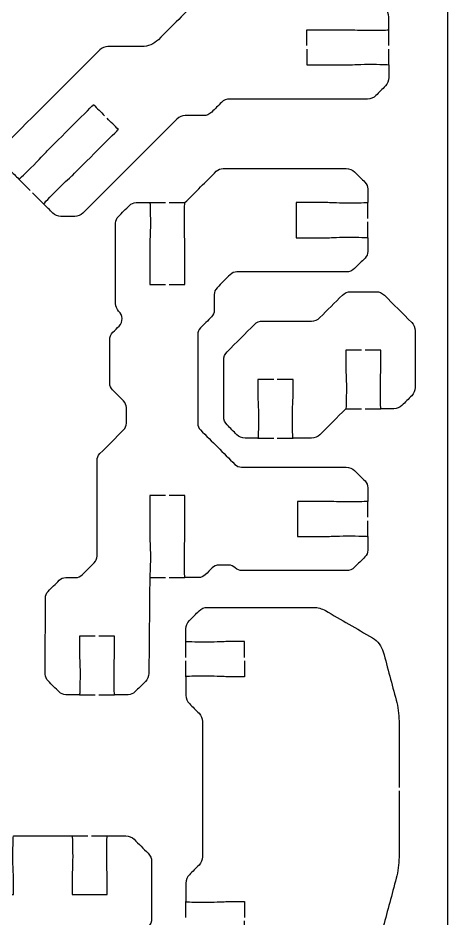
# Model space of a CAD drawing. Extents: x 0 to 400, y 230 to 450.
# Drawn here: x 363.3 to 400, y 268.6 to 345.5 of the extents above; entities that cross this region are included whole.
import ezdxf

# ---------------------------------------------------------------- set-up
doc = ezdxf.new("R2010")
doc.units = 0
doc.header["$MEASUREMENT"] = 0
doc.layers.add('DEFAULT', color=18, linetype='CONTINUOUS')

msp = doc.modelspace()

# ---------------------------------------------------------------- linework, layer by layer
at = {"layer": 'DEFAULT', "color": 1}
for points in [[(400.001, 242.147), (400.001, 437.847)], [(394.956, 343.102), (394.956, 344.45)], [(394.956, 341.451), (394.956, 342.803)], [(364.324, 330.741), (363.372, 331.694)], [(365.492, 329.573), (364.536, 330.526)], [(374.544, 329.693), (375.896, 329.693)], [(376.195, 329.693), (377.547, 329.693)], [(393.153, 328.346), (393.153, 329.693)], [(393.153, 326.695), (393.153, 328.046)], [(391.277, 312.093), (392.628, 312.093)], [(392.928, 312.093), (394.279, 312.093)], [(383.773, 309.592), (385.124, 309.592)], [(385.424, 309.592), (386.775, 309.592)], [(393.15, 302.847), (393.15, 304.195)], [(393.15, 301.196), (393.15, 302.547)], [(374.548, 297.693), (375.899, 297.693)], [(376.199, 297.693), (377.547, 297.693)], [(377.631, 290.877), (377.631, 292.225)], [(377.631, 289.226), (377.631, 290.577)], [(368.54, 287.695), (369.891, 287.695)], [(370.191, 287.695), (371.542, 287.695)], [(367.912, 275.648), (369.263, 275.648)], [(369.563, 275.648), (370.911, 275.648)], [(377.631, 268.684), (377.631, 270.032)]]:
    msp.add_lwpolyline(points, dxfattribs=at)
for points, knots in [([(387.957, 343.102), (387.957, 343.553), (387.957, 344.003), (387.957, 344.454), (389.124, 344.454), (390.29, 344.454), (391.457, 344.454), (391.668, 344.454), (392.24, 344.404), (393.206, 344.404), (394.173, 344.404), (394.956, 344.425), (394.956, 344.454), (394.956, 344.816), (394.956, 345.178), (394.956, 345.54), (394.956, 345.805), (394.85, 346.059), (394.663, 346.246), (394.388, 346.521), (394.113, 346.796), (393.838, 347.071), (393.651, 347.258), (393.397, 347.364), (393.132, 347.364), (388.572, 347.364), (384.012, 347.364), (379.452, 347.364), (379.187, 347.364), (378.933, 347.258), (378.746, 347.071), (377.589, 345.914), (376.432, 344.757), (375.275, 343.6), (374.901, 343.226), (374.393, 343.014), (373.86, 343.014), (372.898, 343.014), (371.936, 343.014), (370.974, 343.014), (370.71, 343.014), (370.456, 342.908), (370.269, 342.721), (367.711, 340.165), (365.153, 337.608), (362.596, 335.052), (362.409, 334.865), (362.303, 334.611), (362.303, 334.343), (362.304, 333.954), (362.305, 333.564), (362.307, 333.175), (362.307, 332.911), (362.412, 332.657), (362.599, 332.47), (362.856, 332.213), (363.112, 331.957), (363.368, 331.701), (363.39, 331.679), (363.961, 332.219), (364.645, 332.904), (365.326, 333.584), (365.697, 334.025), (365.848, 334.174), (366.466, 334.794), (369.736, 338.061), (369.736, 338.061), (370.055, 337.744), (370.373, 337.426), (370.692, 337.109)], [0, 0, 0, 0, 3.83, 3.83, 3.83, 13.75, 13.75, 13.75, 14.75, 14.75, 14.75, 15.75, 15.75, 15.75, 18.83, 18.83, 18.83, 19.83, 19.83, 19.83, 23.13926, 23.13926, 23.13926, 24.13926, 24.13926, 24.13926, 62.91926, 62.91926, 62.91926, 63.91926, 63.91926, 63.91926, 77.835121, 77.835121, 77.835121, 78.835121, 78.835121, 78.835121, 87.015121, 87.015121, 87.015121, 88.015121, 88.015121, 88.015121, 118.767196, 118.767196, 118.767196, 119.767196, 119.767196, 119.767196, 123.077211, 123.077211, 123.077211, 124.077211, 124.077211, 124.077211, 127.160197, 127.160197, 127.160197, 128.160197, 128.160197, 128.160197, 129.160197, 129.160197, 129.160197, 130.160197, 130.160197, 130.160197, 133.985651, 133.985651, 133.985651, 133.985651]), ([(387.957, 342.803), (387.957, 342.352), (387.957, 341.902), (387.957, 341.451), (389.124, 341.451), (390.29, 341.451), (391.457, 341.451), (391.668, 341.451), (392.24, 341.501), (393.206, 341.501), (394.173, 341.501), (394.956, 341.48), (394.956, 341.451), (394.956, 341.088), (394.956, 340.725), (394.956, 340.361), (394.956, 340.097), (394.85, 339.843), (394.663, 339.656), (394.388, 339.379), (394.113, 339.103), (393.838, 338.827), (393.651, 338.64), (393.397, 338.534), (393.129, 338.534), (389.209, 338.535), (385.29, 338.536), (381.371, 338.537), (381.106, 338.537), (380.852, 338.432), (380.665, 338.245), (380.389, 337.968), (380.112, 337.692), (379.836, 337.416), (379.649, 337.229), (379.395, 337.123), (379.131, 337.123), (378.611, 337.123), (378.091, 337.123), (377.571, 337.123), (377.307, 337.123), (377.053, 337.017), (376.866, 336.83), (374.19, 334.156), (371.515, 331.482), (368.84, 328.808), (368.653, 328.621), (368.399, 328.515), (368.134, 328.515), (367.744, 328.515), (367.354, 328.515), (366.963, 328.515), (366.699, 328.515), (366.445, 328.621), (366.258, 328.808), (366.002, 329.063), (365.747, 329.318), (365.492, 329.573), (365.471, 329.595), (366.014, 330.166), (366.699, 330.85), (367.379, 331.531), (367.82, 331.902), (367.969, 332.05), (368.59, 332.671), (371.86, 335.941), (371.86, 335.941), (371.541, 336.258), (371.222, 336.576), (370.904, 336.893)], [0, 0, 0, 0, 3.83, 3.83, 3.83, 13.75, 13.75, 13.75, 14.75, 14.75, 14.75, 15.75, 15.75, 15.75, 18.84, 18.84, 18.84, 19.84, 19.84, 19.84, 23.156338, 23.156338, 23.156338, 24.156338, 24.156338, 24.156338, 57.48634, 57.48634, 57.48634, 58.48634, 58.48634, 58.48634, 61.809742, 61.809742, 61.809742, 62.809742, 62.809742, 62.809742, 67.229742, 67.229742, 67.229742, 68.229742, 68.229742, 68.229742, 100.39603, 100.39603, 100.39603, 101.39603, 101.39603, 101.39603, 104.71603, 104.71603, 104.71603, 105.71603, 105.71603, 105.71603, 108.784873, 108.784873, 108.784873, 109.784873, 109.784873, 109.784873, 110.784873, 110.784873, 110.784873, 111.784873, 111.784873, 111.784873, 115.610328, 115.610328, 115.610328, 115.610328]), ([(376.195, 322.694), (376.646, 322.694), (377.096, 322.694), (377.547, 322.694), (377.547, 323.861), (377.547, 325.027), (377.547, 326.194), (377.547, 326.405), (377.497, 326.977), (377.497, 327.944), (377.497, 328.91), (377.518, 329.693), (377.547, 329.693), (378.439, 330.586), (379.332, 331.478), (380.224, 332.371), (380.376, 332.523), (380.58, 332.607), (380.796, 332.607), (384.305, 332.607), (387.814, 332.607), (391.323, 332.607), (391.587, 332.607), (391.841, 332.501), (392.028, 332.314), (392.323, 332.019), (392.618, 331.724), (392.914, 331.429), (393.065, 331.277), (393.15, 331.073), (393.15, 330.857), (393.15, 330.469), (393.15, 330.081), (393.15, 329.693), (393.079, 329.665), (392.324, 329.647), (391.404, 329.647), (390.437, 329.647), (389.866, 329.697), (389.654, 329.697), (388.786, 329.697), (387.918, 329.697), (387.05, 329.697), (387.05, 328.696), (387.05, 327.695), (387.05, 326.695), (387.918, 326.695), (388.786, 326.695), (389.654, 326.695), (389.866, 326.695), (390.437, 326.744), (391.404, 326.744), (392.37, 326.744), (393.153, 326.723), (393.153, 326.695), (393.153, 326.307), (393.153, 325.919), (393.153, 325.531), (393.153, 325.315), (393.069, 325.111), (392.917, 324.959), (392.622, 324.664), (392.327, 324.369), (392.032, 324.074), (391.845, 323.887), (391.591, 323.781), (391.326, 323.781), (388.212, 323.781), (385.098, 323.781), (381.984, 323.781), (381.769, 323.781), (381.565, 323.696), (381.413, 323.544), (381.037, 323.168), (380.66, 322.792), (380.284, 322.415), (380.132, 322.264), (380.048, 322.059), (380.048, 321.844), (380.048, 321.401), (380.048, 320.957), (380.048, 320.514), (380.048, 320.299), (379.963, 320.094), (379.811, 319.943), (379.497, 319.629), (379.183, 319.315), (378.869, 319.001), (378.718, 318.849), (378.633, 318.644), (378.633, 318.429), (378.633, 315.908), (378.633, 313.387), (378.633, 310.866), (378.633, 310.65), (378.718, 310.446), (378.869, 310.294), (379.85, 309.313), (380.831, 308.333), (381.812, 307.352), (381.963, 307.2), (382.168, 307.116), (382.383, 307.116), (385.363, 307.116), (388.343, 307.116), (391.323, 307.116), (391.587, 307.116), (391.841, 307.01), (392.028, 306.823), (392.324, 306.526), (392.621, 306.23), (392.917, 305.934), (393.065, 305.782), (393.15, 305.577), (393.15, 305.362), (393.15, 304.974), (393.15, 304.586), (393.15, 304.198), (393.15, 304.17), (392.367, 304.149), (391.4, 304.149), (390.434, 304.149), (389.862, 304.198), (389.65, 304.198), (388.817, 304.198), (387.983, 304.198), (387.149, 304.198), (387.149, 303.197), (387.149, 302.197), (387.149, 301.196), (387.983, 301.196), (388.817, 301.196), (389.65, 301.196), (389.862, 301.196), (390.434, 301.245), (391.4, 301.245), (392.367, 301.245), (393.15, 301.224), (393.15, 301.196), (393.15, 300.808), (393.15, 300.42), (393.15, 300.032), (393.15, 299.817), (393.065, 299.612), (392.914, 299.46), (392.618, 299.165), (392.323, 298.87), (392.028, 298.575), (391.841, 298.388), (391.587, 298.282), (391.323, 298.282), (388.353, 298.282), (385.384, 298.282), (382.415, 298.282), (382.2, 298.282), (381.995, 298.367), (381.843, 298.518), (381.692, 298.67), (381.487, 298.755), (381.275, 298.755), (380.998, 298.755), (380.72, 298.755), (380.443, 298.755), (380.228, 298.755), (380.023, 298.67), (379.871, 298.518), (379.675, 298.322), (379.479, 298.126), (379.282, 297.929), (379.131, 297.777), (378.926, 297.693), (378.714, 297.693), (378.325, 297.693), (377.936, 297.693), (377.547, 297.693), (377.518, 297.693), (377.497, 298.476), (377.497, 299.443), (377.497, 300.409), (377.547, 300.981), (377.547, 301.192), (377.547, 302.359), (377.547, 303.525), (377.547, 304.692), (377.097, 304.692), (376.648, 304.692), (376.199, 304.692)], [0, 0, 0, 0, 3.83, 3.83, 3.83, 13.75, 13.75, 13.75, 14.75, 14.75, 14.75, 15.75, 15.75, 15.75, 26.483881, 26.483881, 26.483881, 27.483881, 27.483881, 27.483881, 57.323881, 57.323881, 57.323881, 58.323881, 58.323881, 58.323881, 61.873557, 61.873557, 61.873557, 62.873557, 62.873557, 62.873557, 66.173557, 66.173557, 66.173557, 67.173557, 67.173557, 67.173557, 68.173557, 68.173557, 68.173557, 75.553557, 75.553557, 75.553557, 84.063557, 84.063557, 84.063557, 91.443557, 91.443557, 91.443557, 92.443557, 92.443557, 92.443557, 93.443557, 93.443557, 93.443557, 96.743557, 96.743557, 96.743557, 97.743557, 97.743557, 97.743557, 101.293233, 101.293233, 101.293233, 102.293233, 102.293233, 102.293233, 128.773233, 128.773233, 128.773233, 129.773233, 129.773233, 129.773233, 134.298716, 134.298716, 134.298716, 135.298716, 135.298716, 135.298716, 139.068716, 139.068716, 139.068716, 140.068716, 140.068716, 140.068716, 143.844667, 143.844667, 143.844667, 144.844667, 144.844667, 144.844667, 166.284667, 166.284667, 166.284667, 167.284667, 167.284667, 167.284667, 179.079208, 179.079208, 179.079208, 180.079208, 180.079208, 180.079208, 205.419208, 205.419208, 205.419208, 206.419208, 206.419208, 206.419208, 209.983026, 209.983026, 209.983026, 210.983026, 210.983026, 210.983026, 214.283026, 214.283026, 214.283026, 215.283026, 215.283026, 215.283026, 216.283026, 216.283026, 216.283026, 223.373026, 223.373026, 223.373026, 231.883026, 231.883026, 231.883026, 238.973026, 238.973026, 238.973026, 239.973026, 239.973026, 239.973026, 240.973026, 240.973026, 240.973026, 244.273026, 244.273026, 244.273026, 245.273026, 245.273026, 245.273026, 248.822702, 248.822702, 248.822702, 249.822702, 249.822702, 249.822702, 275.072702, 275.072702, 275.072702, 276.072702, 276.072702, 276.072702, 277.072702, 277.072702, 277.072702, 279.432702, 279.432702, 279.432702, 280.432702, 280.432702, 280.432702, 282.794439, 282.794439, 282.794439, 283.794439, 283.794439, 283.794439, 287.104439, 287.104439, 287.104439, 288.104439, 288.104439, 288.104439, 289.104439, 289.104439, 289.104439, 299.024439, 299.024439, 299.024439, 302.844439, 302.844439, 302.844439, 302.844439]), ([(369.891, 292.694), (369.441, 292.694), (368.991, 292.694), (368.54, 292.694), (368.54, 292.194), (368.54, 291.694), (368.54, 291.195), (368.54, 290.983), (368.59, 290.411), (368.59, 289.445), (368.59, 288.478), (368.568, 287.695), (368.54, 287.695), (368.152, 287.695), (367.764, 287.695), (367.376, 287.695), (367.161, 287.695), (366.956, 287.78), (366.804, 287.931), (366.492, 288.244), (366.179, 288.557), (365.866, 288.87), (365.711, 289.022), (365.626, 289.226), (365.626, 289.441), (365.627, 291.609), (365.629, 293.776), (365.63, 295.943), (365.63, 296.158), (365.714, 296.363), (365.866, 296.515), (366.18, 296.829), (366.494, 297.142), (366.808, 297.456), (366.96, 297.608), (367.164, 297.693), (367.379, 297.693), (367.657, 297.693), (367.935, 297.693), (368.212, 297.693), (368.424, 297.693), (368.628, 297.777), (368.78, 297.929), (369.122, 298.271), (369.464, 298.614), (369.807, 298.956), (369.958, 299.107), (370.043, 299.312), (370.043, 299.527), (370.043, 302.251), (370.043, 304.974), (370.043, 307.698), (370.043, 307.913), (370.128, 308.117), (370.279, 308.269), (370.955, 308.944), (371.632, 309.619), (372.308, 310.294), (372.459, 310.446), (372.544, 310.65), (372.544, 310.866), (372.544, 311.309), (372.544, 311.752), (372.544, 312.196), (372.544, 312.411), (372.459, 312.615), (372.308, 312.767), (371.994, 313.081), (371.68, 313.395), (371.366, 313.709), (371.214, 313.861), (371.13, 314.065), (371.13, 314.28), (371.13, 315.514), (371.13, 316.748), (371.13, 317.981), (371.13, 318.224), (371.228, 318.457), (371.398, 318.63), (371.575, 318.807), (371.753, 318.983), (371.93, 319.159), (372.287, 319.519), (372.241, 320.073), (371.888, 320.436), (371.726, 320.606), (371.63, 320.835), (371.63, 321.071), (371.63, 323.362), (371.63, 325.653), (371.63, 327.944), (371.63, 328.159), (371.715, 328.363), (371.867, 328.515), (372.181, 328.829), (372.495, 329.143), (372.809, 329.457), (372.96, 329.609), (373.165, 329.693), (373.38, 329.693), (373.768, 329.693), (374.156, 329.693), (374.544, 329.693), (374.573, 329.693), (374.594, 328.91), (374.594, 327.944), (374.594, 326.977), (374.544, 326.405), (374.544, 326.194), (374.544, 325.027), (374.544, 323.861), (374.544, 322.694), (374.995, 322.694), (375.445, 322.694), (375.896, 322.694)], [0, 0, 0, 0, 3.83, 3.83, 3.83, 8.08, 8.08, 8.08, 9.08, 9.08, 9.08, 10.08, 10.08, 10.08, 13.38, 13.38, 13.38, 14.38, 14.38, 14.38, 18.141808, 18.141808, 18.141808, 19.141808, 19.141808, 19.141808, 37.571811, 37.571811, 37.571811, 38.571811, 38.571811, 38.571811, 42.347761, 42.347761, 42.347761, 43.347761, 43.347761, 43.347761, 45.707761, 45.707761, 45.707761, 46.707761, 46.707761, 46.707761, 50.823122, 50.823122, 50.823122, 51.823122, 51.823122, 51.823122, 74.983122, 74.983122, 74.983122, 75.983122, 75.983122, 75.983122, 84.107782, 84.107782, 84.107782, 85.107782, 85.107782, 85.107782, 88.877782, 88.877782, 88.877782, 89.877782, 89.877782, 89.877782, 93.653733, 93.653733, 93.653733, 94.653733, 94.653733, 94.653733, 105.143733, 105.143733, 105.143733, 106.143733, 106.143733, 106.143733, 108.272136, 108.272136, 108.272136, 109.272136, 109.272136, 109.272136, 110.272136, 110.272136, 110.272136, 129.752136, 129.752136, 129.752136, 130.752136, 130.752136, 130.752136, 134.528086, 134.528086, 134.528086, 135.528086, 135.528086, 135.528086, 138.828086, 138.828086, 138.828086, 139.828086, 139.828086, 139.828086, 140.828086, 140.828086, 140.828086, 150.748086, 150.748086, 150.748086, 154.578086, 154.578086, 154.578086, 154.578086]), ([(385.124, 314.591), (384.674, 314.591), (384.223, 314.591), (383.773, 314.591), (383.773, 314.091), (383.773, 313.591), (383.773, 313.092), (383.773, 312.88), (383.822, 312.308), (383.822, 311.342), (383.822, 310.375), (383.801, 309.592), (383.773, 309.592), (383.411, 309.592), (383.049, 309.592), (382.687, 309.592), (382.422, 309.592), (382.164, 309.698), (381.977, 309.885), (381.701, 310.161), (381.425, 310.438), (381.148, 310.714), (380.961, 310.901), (380.856, 311.158), (380.856, 311.423), (380.856, 313.035), (380.856, 314.647), (380.856, 316.26), (380.856, 316.524), (380.961, 316.778), (381.148, 316.965), (381.927, 317.742), (382.705, 318.52), (383.484, 319.297), (383.671, 319.484), (383.928, 319.59), (384.193, 319.59), (385.583, 319.59), (386.973, 319.59), (388.363, 319.59), (388.627, 319.59), (388.881, 319.696), (389.068, 319.883), (389.707, 320.52), (390.345, 321.157), (390.984, 321.795), (391.171, 321.982), (391.428, 322.087), (391.693, 322.087), (392.417, 322.087), (393.142, 322.087), (393.866, 322.087), (394.131, 322.087), (394.385, 321.982), (394.572, 321.795), (395.349, 321.017), (396.126, 320.24), (396.903, 319.463), (397.09, 319.276), (397.196, 319.022), (397.196, 318.757), (397.196, 317.145), (397.196, 315.533), (397.196, 313.921), (397.196, 313.656), (397.09, 313.398), (396.903, 313.212), (396.627, 312.935), (396.351, 312.659), (396.074, 312.382), (395.887, 312.196), (395.633, 312.09), (395.369, 312.09), (395.006, 312.09), (394.642, 312.09), (394.279, 312.09), (394.251, 312.09), (394.229, 312.873), (394.229, 313.839), (394.229, 314.806), (394.279, 315.378), (394.279, 315.589), (394.279, 316.089), (394.279, 316.589), (394.279, 317.089), (393.828, 317.089), (393.378, 317.089), (392.928, 317.089)], [0, 0, 0, 0, 3.83, 3.83, 3.83, 8.08, 8.08, 8.08, 9.08, 9.08, 9.08, 10.08, 10.08, 10.08, 13.16, 13.16, 13.16, 14.16, 14.16, 14.16, 17.483402, 17.483402, 17.483402, 18.483402, 18.483402, 18.483402, 32.193402, 32.193402, 32.193402, 33.193402, 33.193402, 33.193402, 42.548427, 42.548427, 42.548427, 43.548427, 43.548427, 43.548427, 55.368427, 55.368427, 55.368427, 56.368427, 56.368427, 56.368427, 64.040539, 64.040539, 64.040539, 65.040539, 65.040539, 65.040539, 71.200539, 71.200539, 71.200539, 72.200539, 72.200539, 72.200539, 81.548491, 81.548491, 81.548491, 82.548491, 82.548491, 82.548491, 96.258491, 96.258491, 96.258491, 97.258491, 97.258491, 97.258491, 100.581893, 100.581893, 100.581893, 101.581893, 101.581893, 101.581893, 104.671893, 104.671893, 104.671893, 105.671893, 105.671893, 105.671893, 106.671893, 106.671893, 106.671893, 110.921893, 110.921893, 110.921893, 114.751893, 114.751893, 114.751893, 114.751893]), ([(392.628, 317.089), (392.177, 317.089), (391.727, 317.089), (391.277, 317.089), (391.277, 316.589), (391.277, 316.089), (391.277, 315.589), (391.277, 315.378), (391.326, 314.806), (391.326, 313.839), (391.326, 312.919), (391.308, 312.164), (391.277, 312.093), (390.541, 311.357), (389.804, 310.621), (389.068, 309.885), (388.881, 309.698), (388.627, 309.592), (388.363, 309.592), (387.834, 309.592), (387.304, 309.592), (386.775, 309.592), (386.747, 309.592), (386.726, 310.375), (386.726, 311.342), (386.726, 312.308), (386.775, 312.88), (386.775, 313.092), (386.775, 313.591), (386.775, 314.091), (386.775, 314.591), (386.325, 314.591), (385.874, 314.591), (385.424, 314.591)], [0, 0, 0, 0, 3.83, 3.83, 3.83, 8.08, 8.08, 8.08, 9.08, 9.08, 9.08, 10.08, 10.08, 10.08, 18.932977, 18.932977, 18.932977, 19.932977, 19.932977, 19.932977, 24.432977, 24.432977, 24.432977, 25.432977, 25.432977, 25.432977, 26.432977, 26.432977, 26.432977, 30.682977, 30.682977, 30.682977, 34.512977, 34.512977, 34.512977, 34.512977]), ([(375.899, 304.692), (375.447, 304.692), (374.996, 304.692), (374.544, 304.692), (374.544, 303.525), (374.544, 302.359), (374.544, 301.192), (374.544, 300.981), (374.594, 300.409), (374.594, 299.443), (374.594, 298.476), (374.544, 297.763), (374.544, 297.693), (374.517, 294.967), (374.49, 292.241), (374.463, 289.515), (374.463, 289.254), (374.357, 289.004), (374.17, 288.817), (373.874, 288.522), (373.578, 288.227), (373.281, 287.931), (373.13, 287.78), (372.925, 287.695), (372.71, 287.695), (372.321, 287.695), (371.931, 287.695), (371.542, 287.695), (371.514, 287.695), (371.493, 288.478), (371.493, 289.445), (371.493, 290.411), (371.542, 290.983), (371.542, 291.195), (371.542, 291.694), (371.542, 292.194), (371.542, 292.694), (371.092, 292.694), (370.641, 292.694), (370.191, 292.694)], [0, 0, 0, 0, 3.84, 3.84, 3.84, 13.76, 13.76, 13.76, 14.76, 14.76, 14.76, 15.76, 15.76, 15.76, 38.941141, 38.941141, 38.941141, 39.941141, 39.941141, 39.941141, 43.497895, 43.497895, 43.497895, 44.497895, 44.497895, 44.497895, 47.807895, 47.807895, 47.807895, 48.807895, 48.807895, 48.807895, 49.807895, 49.807895, 49.807895, 54.057895, 54.057895, 54.057895, 57.887895, 57.887895, 57.887895, 57.887895]), ([(382.63, 290.877), (382.63, 291.328), (382.63, 291.778), (382.63, 292.228), (382.13, 292.228), (381.631, 292.228), (381.131, 292.228), (380.919, 292.228), (380.348, 292.179), (379.381, 292.179), (378.414, 292.179), (377.631, 292.2), (377.631, 292.228), (377.631, 292.589), (377.631, 292.95), (377.631, 293.311), (377.631, 293.579), (377.734, 293.833), (377.924, 294.02), (378.2, 294.297), (378.477, 294.573), (378.753, 294.849), (378.94, 295.036), (379.194, 295.142), (379.459, 295.142), (382.483, 295.142), (385.508, 295.142), (388.532, 295.142), (388.885, 295.142), (389.231, 295.051), (389.534, 294.874), (390.872, 294.1), (392.21, 293.327), (393.549, 292.553), (394.007, 292.288), (394.339, 291.851), (394.476, 291.339), (394.844, 289.973), (395.212, 288.606), (395.581, 287.24), (395.739, 286.647), (395.82, 286.037), (395.82, 285.423), (395.82, 283.542), (395.82, 281.66), (395.82, 279.779)], [0, 0, 0, 0, 3.83, 3.83, 3.83, 8.08, 8.08, 8.08, 9.08, 9.08, 9.08, 10.08, 10.08, 10.08, 13.15, 13.15, 13.15, 14.15, 14.15, 14.15, 17.473402, 17.473402, 17.473402, 18.473402, 18.473402, 18.473402, 44.193402, 44.193402, 44.193402, 45.193402, 45.193402, 45.193402, 58.338774, 58.338774, 58.338774, 59.338774, 59.338774, 59.338774, 71.372946, 71.372946, 71.372946, 72.372946, 72.372946, 72.372946, 88.372946, 88.372946, 88.372946, 88.372946]), ([(382.63, 290.577), (382.63, 290.127), (382.63, 289.677), (382.63, 289.226), (382.13, 289.226), (381.631, 289.226), (381.131, 289.226), (380.919, 289.226), (380.348, 289.276), (379.381, 289.276), (378.414, 289.276), (377.631, 289.254), (377.631, 289.226), (377.631, 288.697), (377.631, 288.168), (377.631, 287.639), (377.631, 287.374), (377.734, 287.12), (377.924, 286.933), (378.2, 286.657), (378.477, 286.38), (378.753, 286.104), (378.94, 285.917), (379.046, 285.663), (379.046, 285.395), (379.046, 281.551), (379.046, 277.707), (379.046, 273.863), (379.046, 273.598), (378.94, 273.344), (378.753, 273.157), (378.477, 272.881), (378.2, 272.604), (377.924, 272.328), (377.734, 272.141), (377.631, 271.887), (377.631, 271.619), (377.631, 271.091), (377.631, 270.563), (377.631, 270.035), (377.631, 270.007), (378.414, 269.986), (379.381, 269.986), (380.348, 269.986), (380.919, 270.035), (381.131, 270.035), (381.631, 270.035), (382.13, 270.035), (382.63, 270.035), (382.63, 269.585), (382.63, 269.134), (382.63, 268.684)], [0, 0, 0, 0, 3.83, 3.83, 3.83, 8.08, 8.08, 8.08, 9.08, 9.08, 9.08, 10.08, 10.08, 10.08, 14.58, 14.58, 14.58, 15.58, 15.58, 15.58, 18.903402, 18.903402, 18.903402, 19.903402, 19.903402, 19.903402, 52.593402, 52.593402, 52.593402, 53.593402, 53.593402, 53.593402, 56.916804, 56.916804, 56.916804, 57.916804, 57.916804, 57.916804, 62.406804, 62.406804, 62.406804, 63.406804, 63.406804, 63.406804, 64.406804, 64.406804, 64.406804, 68.656804, 68.656804, 68.656804, 72.486804, 72.486804, 72.486804, 72.486804]), ([(395.82, 279.479), (395.82, 277.599), (395.82, 275.718), (395.82, 273.838), (395.82, 273.224), (395.739, 272.614), (395.581, 272.021), (395.212, 270.654), (394.844, 269.286), (394.476, 267.918), (394.339, 267.407), (394.007, 266.973), (393.549, 266.708), (392.21, 265.935), (390.872, 265.161), (389.534, 264.387), (389.231, 264.211), (388.885, 264.119), (388.532, 264.119), (385.508, 264.119), (382.483, 264.119), (379.459, 264.119), (379.194, 264.119), (378.94, 264.225), (378.753, 264.412), (378.477, 264.688), (378.2, 264.964), (377.924, 265.241), (377.734, 265.428), (377.631, 265.682), (377.631, 265.946), (377.631, 266.309), (377.631, 266.671), (377.631, 267.033), (377.631, 267.061), (378.414, 267.082), (379.381, 267.082), (380.348, 267.082), (380.919, 267.033), (381.131, 267.033), (381.631, 267.033), (382.13, 267.033), (382.63, 267.033), (382.63, 267.483), (382.63, 267.934), (382.63, 268.384)], [0, 0, 0, 0, 15.99, 15.99, 15.99, 16.99, 16.99, 16.99, 29.033828, 29.033828, 29.033828, 30.033828, 30.033828, 30.033828, 43.1792, 43.1792, 43.1792, 44.1792, 44.1792, 44.1792, 69.8992, 69.8992, 69.8992, 70.8992, 70.8992, 70.8992, 74.222602, 74.222602, 74.222602, 75.222602, 75.222602, 75.222602, 78.302602, 78.302602, 78.302602, 79.302602, 79.302602, 79.302602, 80.302602, 80.302602, 80.302602, 84.552602, 84.552602, 84.552602, 88.382602, 88.382602, 88.382602, 88.382602]), ([(361.559, 270.649), (362.009, 270.649), (362.459, 270.649), (362.91, 270.649), (362.91, 271.149), (362.91, 271.648), (362.91, 272.148), (362.91, 272.36), (362.86, 272.931), (362.86, 273.898), (362.86, 274.865), (362.882, 275.648), (362.91, 275.648), (364.577, 275.648), (366.245, 275.648), (367.912, 275.648), (367.94, 275.648), (367.962, 274.865), (367.962, 273.898), (367.962, 272.931), (367.912, 272.36), (367.912, 272.148), (367.912, 271.648), (367.912, 271.149), (367.912, 270.649), (368.913, 270.649), (369.914, 270.649), (370.914, 270.649), (370.914, 271.149), (370.914, 271.648), (370.914, 272.148), (370.914, 272.36), (370.865, 272.931), (370.865, 273.898), (370.865, 274.865), (370.886, 275.648), (370.914, 275.648), (371.442, 275.648), (371.97, 275.648), (372.498, 275.648), (372.766, 275.648), (373.02, 275.542), (373.207, 275.355), (373.607, 274.955), (374.007, 274.555), (374.407, 274.155), (374.594, 273.969), (374.7, 273.715), (374.7, 273.446), (374.7, 271.826), (374.7, 270.206), (374.7, 268.585), (374.7, 268.317), (374.594, 268.063), (374.403, 267.876), (373.027, 266.505), (371.652, 265.134), (370.276, 263.763), (370.089, 263.579), (369.835, 263.473), (369.57, 263.473), (367.658, 263.472), (365.746, 263.471), (363.834, 263.47), (363.569, 263.47), (363.315, 263.364), (363.129, 263.177), (362.384, 262.432), (361.64, 261.686), (360.895, 260.94), (360.708, 260.753), (360.454, 260.648), (360.186, 260.648), (359.629, 260.648), (359.072, 260.648), (358.514, 260.648), (358.25, 260.648), (357.996, 260.542), (357.809, 260.355), (357.463, 260.01), (357.117, 259.666), (356.771, 259.321), (356.584, 259.134), (356.479, 258.88), (356.479, 258.612), (356.479, 258.222), (356.479, 257.831), (356.479, 257.441), (356.479, 257.176), (356.373, 256.922), (356.186, 256.735), (355.921, 256.471), (355.657, 256.206), (355.392, 255.942), (355.205, 255.755), (354.951, 255.649), (354.683, 255.649), (354.321, 255.649), (353.959, 255.649), (353.596, 255.649), (353.568, 255.649), (353.547, 256.432), (353.547, 257.399), (353.547, 258.365), (353.596, 258.937), (353.596, 259.148), (353.596, 259.648), (353.596, 260.148), (353.596, 260.648), (353.146, 260.648), (352.696, 260.648), (352.245, 260.648)], [0, 0, 0, 0, 3.83, 3.83, 3.83, 8.08, 8.08, 8.08, 9.08, 9.08, 9.08, 10.08, 10.08, 10.08, 24.26, 24.26, 24.26, 25.26, 25.26, 25.26, 26.26, 26.26, 26.26, 30.51, 30.51, 30.51, 39.02, 39.02, 39.02, 43.27, 43.27, 43.27, 44.27, 44.27, 44.27, 45.27, 45.27, 45.27, 49.76, 49.76, 49.76, 50.76, 50.76, 50.76, 55.568326, 55.568326, 55.568326, 56.568326, 56.568326, 56.568326, 70.348326, 70.348326, 70.348326, 71.348326, 71.348326, 71.348326, 87.866365, 87.866365, 87.866365, 88.866365, 88.866365, 88.866365, 105.126368, 105.126368, 105.126368, 106.126368, 106.126368, 106.126368, 115.085414, 115.085414, 115.085414, 116.085414, 116.085414, 116.085414, 120.825414, 120.825414, 120.825414, 121.825414, 121.825414, 121.825414, 125.976136, 125.976136, 125.976136, 126.976136, 126.976136, 126.976136, 130.296136, 130.296136, 130.296136, 131.296136, 131.296136, 131.296136, 134.478117, 134.478117, 134.478117, 135.478117, 135.478117, 135.478117, 138.558117, 138.558117, 138.558117, 139.558117, 139.558117, 139.558117, 140.558117, 140.558117, 140.558117, 144.808117, 144.808117, 144.808117, 148.638117, 148.638117, 148.638117, 148.638117])]:
    msp.add_open_spline(points, degree=3, knots=knots, dxfattribs=at)

doc.saveas('drawing.dxf')
